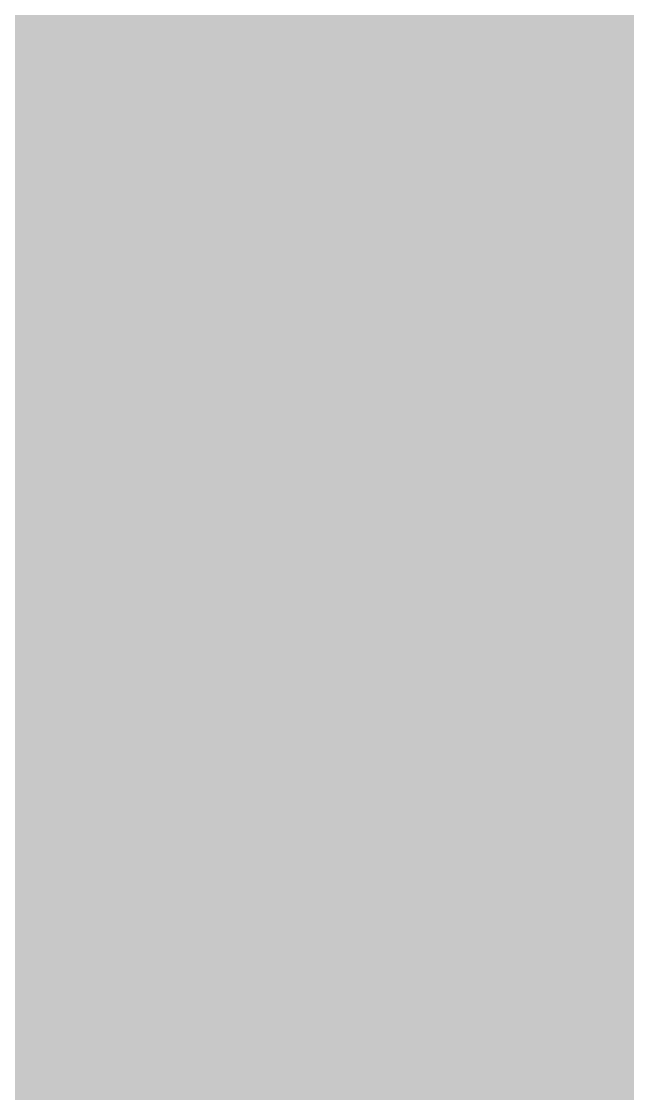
# Model space of a CAD drawing. Header units: inches. Extents: x 0 to 31.5, y 0 to 22.3.
# Drawn here: x 12.1953 to 12.21047, y 3.27928 to 3.30612 of the extents above; entities that cross this region are included whole.
import ezdxf

# ---------------------------------------------------------------- set-up
doc = ezdxf.new("R2010")
doc.units = ezdxf.units.IN
doc.header["$MEASUREMENT"] = 0
doc.layers.add('Sheet', color=255, linetype='Continuous')

msp = doc.modelspace()

# ---------------------------------------------------------------- linework, layer by layer
at = {"layer": 'Sheet'}
for points in [[(12.201772, 3.299748, 0.0118, 0.0118, 0), (12.201772, 3.39967, 0.0118, 0.0118, 0)], [(12.00082, 3.299748, 0.0118, 0.0118, 0), (12.201772, 3.299748, 0.0118, 0.0118, 0)], [(12.201772, 3.199825, 0.0118, 0.0118, 0), (12.201772, 3.299748, 0.0118, 0.0118, 0)], [(12.201772, 3.299748, 0.0118, 0.0118, 0), (13.000984, 3.299748, 0.0118, 0.0118, 0)], [(12.216699, 3.287114, 0.0118, 0.0118, 0), (12.215551, 3.285965, 0.0118, 0.0118, 0), (12.215551, 3.284817, 0.0118, 0.0118, 0), (12.214403, 3.284817, 0.0118, 0.0118, 0), (12.214403, 3.283668, 0.0118, 0.0118, 0), (12.213255, 3.283668, 0.0118, 0.0118, 0), (12.212106, 3.28252, 0.0118, 0.0118, 0), (12.212106, 3.28252, 0.0118, 0.0118, 0), (12.210958, 3.281371, 0.0118, 0.0118, 0), (12.20981, 3.281371, 0.0118, 0.0118, 0), (12.208661, 3.280222, 0.0118, 0.0118, 0), (12.208661, 3.280222, 0.0118, 0.0118, 0), (12.207513, 3.280222, 0.0118, 0.0118, 0), (12.206365, 3.280222, 0.0118, 0.0118, 0), (12.205217, 3.279074, 0.0118, 0.0118, 0), (12.204068, 3.279074, 0.0118, 0.0118, 0), (12.204068, 3.279074, 0.0118, 0.0118, 0), (12.20292, 3.279074, 0.0118, 0.0118, 0), (12.201772, 3.279074, 0.0118, 0.0118, 0)], [(12.216699, 3.287114, 0.0118, 0.0118, 0), (12.215551, 3.285965, 0.0118, 0.0118, 0), (12.215551, 3.284817, 0.0118, 0.0118, 0), (12.214403, 3.284817, 0.0118, 0.0118, 0), (12.214403, 3.283668, 0.0118, 0.0118, 0), (12.213255, 3.283668, 0.0118, 0.0118, 0), (12.212106, 3.28252, 0.0118, 0.0118, 0), (12.212106, 3.28252, 0.0118, 0.0118, 0), (12.210958, 3.281371, 0.0118, 0.0118, 0), (12.20981, 3.281371, 0.0118, 0.0118, 0), (12.208661, 3.280222, 0.0118, 0.0118, 0), (12.208661, 3.280222, 0.0118, 0.0118, 0), (12.207513, 3.280222, 0.0118, 0.0118, 0), (12.206365, 3.280222, 0.0118, 0.0118, 0), (12.205217, 3.279074, 0.0118, 0.0118, 0), (12.204068, 3.279074, 0.0118, 0.0118, 0), (12.204068, 3.279074, 0.0118, 0.0118, 0), (12.20292, 3.279074, 0.0118, 0.0118, 0), (12.201772, 3.279074, 0.0118, 0.0118, 0)], [(12.216699, 3.287114, 0.0118, 0.0118, 0), (12.215551, 3.285965, 0.0118, 0.0118, 0), (12.215551, 3.284817, 0.0118, 0.0118, 0), (12.214403, 3.284817, 0.0118, 0.0118, 0), (12.214403, 3.283668, 0.0118, 0.0118, 0), (12.213255, 3.283668, 0.0118, 0.0118, 0), (12.212106, 3.28252, 0.0118, 0.0118, 0), (12.212106, 3.28252, 0.0118, 0.0118, 0), (12.210958, 3.281371, 0.0118, 0.0118, 0), (12.20981, 3.281371, 0.0118, 0.0118, 0), (12.208661, 3.280222, 0.0118, 0.0118, 0), (12.208661, 3.280222, 0.0118, 0.0118, 0), (12.207513, 3.280222, 0.0118, 0.0118, 0), (12.206365, 3.280222, 0.0118, 0.0118, 0), (12.205217, 3.279074, 0.0118, 0.0118, 0), (12.204068, 3.279074, 0.0118, 0.0118, 0), (12.204068, 3.279074, 0.0118, 0.0118, 0), (12.20292, 3.279074, 0.0118, 0.0118, 0), (12.201772, 3.279074, 0.0118, 0.0118, 0)], [(12.216699, 3.287114, 0.0118, 0.0118, 0), (12.215551, 3.285965, 0.0118, 0.0118, 0), (12.215551, 3.284817, 0.0118, 0.0118, 0), (12.214403, 3.284817, 0.0118, 0.0118, 0), (12.214403, 3.283668, 0.0118, 0.0118, 0), (12.213255, 3.283668, 0.0118, 0.0118, 0), (12.212106, 3.28252, 0.0118, 0.0118, 0), (12.212106, 3.28252, 0.0118, 0.0118, 0), (12.210958, 3.281371, 0.0118, 0.0118, 0), (12.20981, 3.281371, 0.0118, 0.0118, 0), (12.208661, 3.280222, 0.0118, 0.0118, 0), (12.208661, 3.280222, 0.0118, 0.0118, 0), (12.207513, 3.280222, 0.0118, 0.0118, 0), (12.206365, 3.280222, 0.0118, 0.0118, 0), (12.205217, 3.279074, 0.0118, 0.0118, 0), (12.204068, 3.279074, 0.0118, 0.0118, 0), (12.204068, 3.279074, 0.0118, 0.0118, 0), (12.20292, 3.279074, 0.0118, 0.0118, 0), (12.201772, 3.279074, 0.0118, 0.0118, 0)], [(12.216699, 3.287114, 0.0118, 0.0118, 0), (12.215551, 3.285965, 0.0118, 0.0118, 0), (12.215551, 3.284817, 0.0118, 0.0118, 0), (12.214403, 3.284817, 0.0118, 0.0118, 0), (12.214403, 3.283668, 0.0118, 0.0118, 0), (12.213255, 3.283668, 0.0118, 0.0118, 0), (12.212106, 3.28252, 0.0118, 0.0118, 0), (12.212106, 3.28252, 0.0118, 0.0118, 0), (12.210958, 3.281371, 0.0118, 0.0118, 0), (12.20981, 3.281371, 0.0118, 0.0118, 0), (12.208661, 3.280222, 0.0118, 0.0118, 0), (12.208661, 3.280222, 0.0118, 0.0118, 0), (12.207513, 3.280222, 0.0118, 0.0118, 0), (12.206365, 3.280222, 0.0118, 0.0118, 0), (12.205217, 3.279074, 0.0118, 0.0118, 0), (12.204068, 3.279074, 0.0118, 0.0118, 0), (12.204068, 3.279074, 0.0118, 0.0118, 0), (12.20292, 3.279074, 0.0118, 0.0118, 0), (12.201772, 3.279074, 0.0118, 0.0118, 0)], [(12.216699, 3.287114, 0.0118, 0.0118, 0), (12.215551, 3.285965, 0.0118, 0.0118, 0), (12.215551, 3.284817, 0.0118, 0.0118, 0), (12.214403, 3.284817, 0.0118, 0.0118, 0), (12.214403, 3.283668, 0.0118, 0.0118, 0), (12.213255, 3.283668, 0.0118, 0.0118, 0), (12.212106, 3.28252, 0.0118, 0.0118, 0), (12.212106, 3.28252, 0.0118, 0.0118, 0), (12.210958, 3.281371, 0.0118, 0.0118, 0), (12.20981, 3.281371, 0.0118, 0.0118, 0), (12.208661, 3.280222, 0.0118, 0.0118, 0), (12.208661, 3.280222, 0.0118, 0.0118, 0), (12.207513, 3.280222, 0.0118, 0.0118, 0), (12.206365, 3.280222, 0.0118, 0.0118, 0), (12.205217, 3.279074, 0.0118, 0.0118, 0), (12.204068, 3.279074, 0.0118, 0.0118, 0), (12.204068, 3.279074, 0.0118, 0.0118, 0), (12.20292, 3.279074, 0.0118, 0.0118, 0), (12.201772, 3.279074, 0.0118, 0.0118, 0)], [(12.216699, 3.287114, 0.0118, 0.0118, 0), (12.215551, 3.285965, 0.0118, 0.0118, 0), (12.215551, 3.284817, 0.0118, 0.0118, 0), (12.214403, 3.284817, 0.0118, 0.0118, 0), (12.214403, 3.283668, 0.0118, 0.0118, 0), (12.213255, 3.283668, 0.0118, 0.0118, 0), (12.212106, 3.28252, 0.0118, 0.0118, 0), (12.212106, 3.28252, 0.0118, 0.0118, 0), (12.210958, 3.281371, 0.0118, 0.0118, 0), (12.20981, 3.281371, 0.0118, 0.0118, 0), (12.208661, 3.280222, 0.0118, 0.0118, 0), (12.208661, 3.280222, 0.0118, 0.0118, 0), (12.207513, 3.280222, 0.0118, 0.0118, 0), (12.206365, 3.280222, 0.0118, 0.0118, 0), (12.205217, 3.279074, 0.0118, 0.0118, 0), (12.204068, 3.279074, 0.0118, 0.0118, 0), (12.204068, 3.279074, 0.0118, 0.0118, 0), (12.20292, 3.279074, 0.0118, 0.0118, 0), (12.201772, 3.279074, 0.0118, 0.0118, 0)], [(12.216699, 3.287114, 0.0118, 0.0118, 0), (12.215551, 3.285965, 0.0118, 0.0118, 0), (12.215551, 3.284817, 0.0118, 0.0118, 0), (12.214403, 3.284817, 0.0118, 0.0118, 0), (12.214403, 3.283668, 0.0118, 0.0118, 0), (12.213255, 3.283668, 0.0118, 0.0118, 0), (12.212106, 3.28252, 0.0118, 0.0118, 0), (12.212106, 3.28252, 0.0118, 0.0118, 0), (12.210958, 3.281371, 0.0118, 0.0118, 0), (12.20981, 3.281371, 0.0118, 0.0118, 0), (12.208661, 3.280222, 0.0118, 0.0118, 0), (12.208661, 3.280222, 0.0118, 0.0118, 0), (12.207513, 3.280222, 0.0118, 0.0118, 0), (12.206365, 3.280222, 0.0118, 0.0118, 0), (12.205217, 3.279074, 0.0118, 0.0118, 0), (12.204068, 3.279074, 0.0118, 0.0118, 0), (12.204068, 3.279074, 0.0118, 0.0118, 0), (12.20292, 3.279074, 0.0118, 0.0118, 0), (12.201772, 3.279074, 0.0118, 0.0118, 0)], [(12.201772, 3.279074, 0.0118, 0.0118, 0), (12.200623, 3.279074, 0.0118, 0.0118, 0), (12.199475, 3.279074, 0.0118, 0.0118, 0), (12.198327, 3.279074, 0.0118, 0.0118, 0), (12.197178, 3.279074, 0.0118, 0.0118, 0), (12.19603, 3.280222, 0.0118, 0.0118, 0), (12.19603, 3.280222, 0.0118, 0.0118, 0), (12.194882, 3.280222, 0.0118, 0.0118, 0), (12.193734, 3.280222, 0.0118, 0.0118, 0), (12.192585, 3.281371, 0.0118, 0.0118, 0), (12.191437, 3.281371, 0.0118, 0.0118, 0), (12.191437, 3.28252, 0.0118, 0.0118, 0), (12.190289, 3.28252, 0.0118, 0.0118, 0), (12.18914, 3.283668, 0.0118, 0.0118, 0)], [(12.201772, 3.279074, 0.0118, 0.0118, 0), (12.200623, 3.279074, 0.0118, 0.0118, 0), (12.199475, 3.279074, 0.0118, 0.0118, 0), (12.198327, 3.279074, 0.0118, 0.0118, 0), (12.197178, 3.279074, 0.0118, 0.0118, 0), (12.19603, 3.280222, 0.0118, 0.0118, 0), (12.19603, 3.280222, 0.0118, 0.0118, 0), (12.194882, 3.280222, 0.0118, 0.0118, 0), (12.193734, 3.280222, 0.0118, 0.0118, 0), (12.192585, 3.281371, 0.0118, 0.0118, 0), (12.191437, 3.281371, 0.0118, 0.0118, 0), (12.191437, 3.28252, 0.0118, 0.0118, 0), (12.190289, 3.28252, 0.0118, 0.0118, 0), (12.18914, 3.283668, 0.0118, 0.0118, 0)], [(12.201772, 3.279074, 0.0118, 0.0118, 0), (12.200623, 3.279074, 0.0118, 0.0118, 0), (12.199475, 3.279074, 0.0118, 0.0118, 0), (12.198327, 3.279074, 0.0118, 0.0118, 0), (12.197178, 3.279074, 0.0118, 0.0118, 0), (12.19603, 3.280222, 0.0118, 0.0118, 0), (12.19603, 3.280222, 0.0118, 0.0118, 0), (12.194882, 3.280222, 0.0118, 0.0118, 0), (12.193734, 3.280222, 0.0118, 0.0118, 0), (12.192585, 3.281371, 0.0118, 0.0118, 0), (12.191437, 3.281371, 0.0118, 0.0118, 0), (12.191437, 3.28252, 0.0118, 0.0118, 0), (12.190289, 3.28252, 0.0118, 0.0118, 0), (12.18914, 3.283668, 0.0118, 0.0118, 0)], [(12.201772, 3.279074, 0.0118, 0.0118, 0), (12.200623, 3.279074, 0.0118, 0.0118, 0), (12.199475, 3.279074, 0.0118, 0.0118, 0), (12.198327, 3.279074, 0.0118, 0.0118, 0), (12.197178, 3.279074, 0.0118, 0.0118, 0), (12.19603, 3.280222, 0.0118, 0.0118, 0), (12.19603, 3.280222, 0.0118, 0.0118, 0), (12.194882, 3.280222, 0.0118, 0.0118, 0), (12.193734, 3.280222, 0.0118, 0.0118, 0), (12.192585, 3.281371, 0.0118, 0.0118, 0), (12.191437, 3.281371, 0.0118, 0.0118, 0), (12.191437, 3.28252, 0.0118, 0.0118, 0), (12.190289, 3.28252, 0.0118, 0.0118, 0), (12.18914, 3.283668, 0.0118, 0.0118, 0)], [(12.201772, 3.279074, 0.0118, 0.0118, 0), (12.200623, 3.279074, 0.0118, 0.0118, 0), (12.199475, 3.279074, 0.0118, 0.0118, 0), (12.198327, 3.279074, 0.0118, 0.0118, 0), (12.197178, 3.279074, 0.0118, 0.0118, 0), (12.19603, 3.280222, 0.0118, 0.0118, 0), (12.19603, 3.280222, 0.0118, 0.0118, 0), (12.194882, 3.280222, 0.0118, 0.0118, 0), (12.193734, 3.280222, 0.0118, 0.0118, 0), (12.192585, 3.281371, 0.0118, 0.0118, 0), (12.191437, 3.281371, 0.0118, 0.0118, 0), (12.191437, 3.28252, 0.0118, 0.0118, 0), (12.190289, 3.28252, 0.0118, 0.0118, 0), (12.18914, 3.283668, 0.0118, 0.0118, 0)], [(12.201772, 3.279074, 0.0118, 0.0118, 0), (12.200623, 3.279074, 0.0118, 0.0118, 0), (12.199475, 3.279074, 0.0118, 0.0118, 0), (12.198327, 3.279074, 0.0118, 0.0118, 0), (12.197178, 3.279074, 0.0118, 0.0118, 0), (12.19603, 3.280222, 0.0118, 0.0118, 0), (12.19603, 3.280222, 0.0118, 0.0118, 0), (12.194882, 3.280222, 0.0118, 0.0118, 0), (12.193734, 3.280222, 0.0118, 0.0118, 0), (12.192585, 3.281371, 0.0118, 0.0118, 0), (12.191437, 3.281371, 0.0118, 0.0118, 0), (12.191437, 3.28252, 0.0118, 0.0118, 0), (12.190289, 3.28252, 0.0118, 0.0118, 0), (12.18914, 3.283668, 0.0118, 0.0118, 0)], [(12.201772, 3.279074, 0.0118, 0.0118, 0), (12.200623, 3.279074, 0.0118, 0.0118, 0), (12.199475, 3.279074, 0.0118, 0.0118, 0), (12.198327, 3.279074, 0.0118, 0.0118, 0), (12.197178, 3.279074, 0.0118, 0.0118, 0), (12.19603, 3.280222, 0.0118, 0.0118, 0), (12.19603, 3.280222, 0.0118, 0.0118, 0), (12.194882, 3.280222, 0.0118, 0.0118, 0), (12.193734, 3.280222, 0.0118, 0.0118, 0), (12.192585, 3.281371, 0.0118, 0.0118, 0), (12.191437, 3.281371, 0.0118, 0.0118, 0), (12.191437, 3.28252, 0.0118, 0.0118, 0), (12.190289, 3.28252, 0.0118, 0.0118, 0), (12.18914, 3.283668, 0.0118, 0.0118, 0)], [(12.201772, 3.279074, 0.0118, 0.0118, 0), (12.200623, 3.279074, 0.0118, 0.0118, 0), (12.199475, 3.279074, 0.0118, 0.0118, 0), (12.198327, 3.279074, 0.0118, 0.0118, 0), (12.197178, 3.279074, 0.0118, 0.0118, 0), (12.19603, 3.280222, 0.0118, 0.0118, 0), (12.19603, 3.280222, 0.0118, 0.0118, 0), (12.194882, 3.280222, 0.0118, 0.0118, 0), (12.193734, 3.280222, 0.0118, 0.0118, 0), (12.192585, 3.281371, 0.0118, 0.0118, 0), (12.191437, 3.281371, 0.0118, 0.0118, 0), (12.191437, 3.28252, 0.0118, 0.0118, 0), (12.190289, 3.28252, 0.0118, 0.0118, 0), (12.18914, 3.283668, 0.0118, 0.0118, 0)], [(12.213255, 3.283668, 0.0039, 0.0039, 0), (12.212106, 3.28252, 0.0039, 0.0039, 0), (12.212106, 3.28252, 0.0039, 0.0039, 0), (12.210958, 3.281371, 0.0039, 0.0039, 0), (12.20981, 3.281371, 0.0039, 0.0039, 0), (12.208661, 3.280222, 0.0039, 0.0039, 0), (12.208661, 3.280222, 0.0039, 0.0039, 0), (12.207513, 3.280222, 0.0039, 0.0039, 0), (12.206365, 3.280222, 0.0039, 0.0039, 0), (12.205217, 3.279074, 0.0039, 0.0039, 0), (12.204068, 3.279074, 0.0039, 0.0039, 0), (12.204068, 3.279074, 0.0039, 0.0039, 0), (12.20292, 3.279074, 0.0039, 0.0039, 0), (12.201772, 3.279074, 0.0039, 0.0039, 0)], [(12.213255, 3.283668, 0.0039, 0.0039, 0), (12.212106, 3.28252, 0.0039, 0.0039, 0), (12.212106, 3.28252, 0.0039, 0.0039, 0), (12.210958, 3.281371, 0.0039, 0.0039, 0), (12.20981, 3.281371, 0.0039, 0.0039, 0), (12.208661, 3.280222, 0.0039, 0.0039, 0), (12.208661, 3.280222, 0.0039, 0.0039, 0), (12.207513, 3.280222, 0.0039, 0.0039, 0), (12.206365, 3.280222, 0.0039, 0.0039, 0), (12.205217, 3.279074, 0.0039, 0.0039, 0), (12.204068, 3.279074, 0.0039, 0.0039, 0), (12.204068, 3.279074, 0.0039, 0.0039, 0), (12.20292, 3.279074, 0.0039, 0.0039, 0), (12.201772, 3.279074, 0.0039, 0.0039, 0)], [(12.213255, 3.283668, 0.0039, 0.0039, 0), (12.212106, 3.28252, 0.0039, 0.0039, 0), (12.212106, 3.28252, 0.0039, 0.0039, 0), (12.210958, 3.281371, 0.0039, 0.0039, 0), (12.20981, 3.281371, 0.0039, 0.0039, 0), (12.208661, 3.280222, 0.0039, 0.0039, 0), (12.208661, 3.280222, 0.0039, 0.0039, 0), (12.207513, 3.280222, 0.0039, 0.0039, 0), (12.206365, 3.280222, 0.0039, 0.0039, 0), (12.205217, 3.279074, 0.0039, 0.0039, 0), (12.204068, 3.279074, 0.0039, 0.0039, 0), (12.204068, 3.279074, 0.0039, 0.0039, 0), (12.20292, 3.279074, 0.0039, 0.0039, 0), (12.201772, 3.279074, 0.0039, 0.0039, 0)], [(12.213255, 3.283668, 0.0039, 0.0039, 0), (12.212106, 3.28252, 0.0039, 0.0039, 0), (12.212106, 3.28252, 0.0039, 0.0039, 0), (12.210958, 3.281371, 0.0039, 0.0039, 0), (12.20981, 3.281371, 0.0039, 0.0039, 0), (12.208661, 3.280222, 0.0039, 0.0039, 0), (12.208661, 3.280222, 0.0039, 0.0039, 0), (12.207513, 3.280222, 0.0039, 0.0039, 0), (12.206365, 3.280222, 0.0039, 0.0039, 0), (12.205217, 3.279074, 0.0039, 0.0039, 0), (12.204068, 3.279074, 0.0039, 0.0039, 0), (12.204068, 3.279074, 0.0039, 0.0039, 0), (12.20292, 3.279074, 0.0039, 0.0039, 0), (12.201772, 3.279074, 0.0039, 0.0039, 0)], [(12.213255, 3.283668, 0.0039, 0.0039, 0), (12.212106, 3.28252, 0.0039, 0.0039, 0), (12.212106, 3.28252, 0.0039, 0.0039, 0), (12.210958, 3.281371, 0.0039, 0.0039, 0), (12.20981, 3.281371, 0.0039, 0.0039, 0), (12.208661, 3.280222, 0.0039, 0.0039, 0), (12.208661, 3.280222, 0.0039, 0.0039, 0), (12.207513, 3.280222, 0.0039, 0.0039, 0), (12.206365, 3.280222, 0.0039, 0.0039, 0), (12.205217, 3.279074, 0.0039, 0.0039, 0), (12.204068, 3.279074, 0.0039, 0.0039, 0), (12.204068, 3.279074, 0.0039, 0.0039, 0), (12.20292, 3.279074, 0.0039, 0.0039, 0), (12.201772, 3.279074, 0.0039, 0.0039, 0)], [(12.213255, 3.283668, 0.0039, 0.0039, 0), (12.212106, 3.28252, 0.0039, 0.0039, 0), (12.212106, 3.28252, 0.0039, 0.0039, 0), (12.210958, 3.281371, 0.0039, 0.0039, 0), (12.20981, 3.281371, 0.0039, 0.0039, 0), (12.208661, 3.280222, 0.0039, 0.0039, 0), (12.208661, 3.280222, 0.0039, 0.0039, 0), (12.207513, 3.280222, 0.0039, 0.0039, 0), (12.206365, 3.280222, 0.0039, 0.0039, 0), (12.205217, 3.279074, 0.0039, 0.0039, 0), (12.204068, 3.279074, 0.0039, 0.0039, 0), (12.204068, 3.279074, 0.0039, 0.0039, 0), (12.20292, 3.279074, 0.0039, 0.0039, 0), (12.201772, 3.279074, 0.0039, 0.0039, 0)], [(12.213255, 3.283668, 0.0039, 0.0039, 0), (12.212106, 3.28252, 0.0039, 0.0039, 0), (12.212106, 3.28252, 0.0039, 0.0039, 0), (12.210958, 3.281371, 0.0039, 0.0039, 0), (12.20981, 3.281371, 0.0039, 0.0039, 0), (12.208661, 3.280222, 0.0039, 0.0039, 0), (12.208661, 3.280222, 0.0039, 0.0039, 0), (12.207513, 3.280222, 0.0039, 0.0039, 0), (12.206365, 3.280222, 0.0039, 0.0039, 0), (12.205217, 3.279074, 0.0039, 0.0039, 0), (12.204068, 3.279074, 0.0039, 0.0039, 0), (12.204068, 3.279074, 0.0039, 0.0039, 0), (12.20292, 3.279074, 0.0039, 0.0039, 0), (12.201772, 3.279074, 0.0039, 0.0039, 0)], [(12.213255, 3.283668, 0.0039, 0.0039, 0), (12.212106, 3.28252, 0.0039, 0.0039, 0), (12.212106, 3.28252, 0.0039, 0.0039, 0), (12.210958, 3.281371, 0.0039, 0.0039, 0), (12.20981, 3.281371, 0.0039, 0.0039, 0), (12.208661, 3.280222, 0.0039, 0.0039, 0), (12.208661, 3.280222, 0.0039, 0.0039, 0), (12.207513, 3.280222, 0.0039, 0.0039, 0), (12.206365, 3.280222, 0.0039, 0.0039, 0), (12.205217, 3.279074, 0.0039, 0.0039, 0), (12.204068, 3.279074, 0.0039, 0.0039, 0), (12.204068, 3.279074, 0.0039, 0.0039, 0), (12.20292, 3.279074, 0.0039, 0.0039, 0), (12.201772, 3.279074, 0.0039, 0.0039, 0)], [(12.201772, 3.279074, 0.0039, 0.0039, 0), (12.200623, 3.279074, 0.0039, 0.0039, 0), (12.199475, 3.279074, 0.0039, 0.0039, 0), (12.198327, 3.279074, 0.0039, 0.0039, 0), (12.197178, 3.279074, 0.0039, 0.0039, 0), (12.19603, 3.280222, 0.0039, 0.0039, 0), (12.19603, 3.280222, 0.0039, 0.0039, 0), (12.194882, 3.280222, 0.0039, 0.0039, 0), (12.193734, 3.280222, 0.0039, 0.0039, 0), (12.192585, 3.281371, 0.0039, 0.0039, 0)], [(12.201772, 3.279074, 0.0039, 0.0039, 0), (12.200623, 3.279074, 0.0039, 0.0039, 0), (12.199475, 3.279074, 0.0039, 0.0039, 0), (12.198327, 3.279074, 0.0039, 0.0039, 0), (12.197178, 3.279074, 0.0039, 0.0039, 0), (12.19603, 3.280222, 0.0039, 0.0039, 0), (12.19603, 3.280222, 0.0039, 0.0039, 0), (12.194882, 3.280222, 0.0039, 0.0039, 0), (12.193734, 3.280222, 0.0039, 0.0039, 0), (12.192585, 3.281371, 0.0039, 0.0039, 0)], [(12.201772, 3.279074, 0.0039, 0.0039, 0), (12.200623, 3.279074, 0.0039, 0.0039, 0), (12.199475, 3.279074, 0.0039, 0.0039, 0), (12.198327, 3.279074, 0.0039, 0.0039, 0), (12.197178, 3.279074, 0.0039, 0.0039, 0), (12.19603, 3.280222, 0.0039, 0.0039, 0), (12.19603, 3.280222, 0.0039, 0.0039, 0), (12.194882, 3.280222, 0.0039, 0.0039, 0), (12.193734, 3.280222, 0.0039, 0.0039, 0), (12.192585, 3.281371, 0.0039, 0.0039, 0)], [(12.201772, 3.279074, 0.0039, 0.0039, 0), (12.200623, 3.279074, 0.0039, 0.0039, 0), (12.199475, 3.279074, 0.0039, 0.0039, 0), (12.198327, 3.279074, 0.0039, 0.0039, 0), (12.197178, 3.279074, 0.0039, 0.0039, 0), (12.19603, 3.280222, 0.0039, 0.0039, 0), (12.19603, 3.280222, 0.0039, 0.0039, 0), (12.194882, 3.280222, 0.0039, 0.0039, 0), (12.193734, 3.280222, 0.0039, 0.0039, 0), (12.192585, 3.281371, 0.0039, 0.0039, 0)], [(12.201772, 3.279074, 0.0039, 0.0039, 0), (12.200623, 3.279074, 0.0039, 0.0039, 0), (12.199475, 3.279074, 0.0039, 0.0039, 0), (12.198327, 3.279074, 0.0039, 0.0039, 0), (12.197178, 3.279074, 0.0039, 0.0039, 0), (12.19603, 3.280222, 0.0039, 0.0039, 0), (12.19603, 3.280222, 0.0039, 0.0039, 0), (12.194882, 3.280222, 0.0039, 0.0039, 0), (12.193734, 3.280222, 0.0039, 0.0039, 0), (12.192585, 3.281371, 0.0039, 0.0039, 0)], [(12.201772, 3.279074, 0.0039, 0.0039, 0), (12.200623, 3.279074, 0.0039, 0.0039, 0), (12.199475, 3.279074, 0.0039, 0.0039, 0), (12.198327, 3.279074, 0.0039, 0.0039, 0), (12.197178, 3.279074, 0.0039, 0.0039, 0), (12.19603, 3.280222, 0.0039, 0.0039, 0), (12.19603, 3.280222, 0.0039, 0.0039, 0), (12.194882, 3.280222, 0.0039, 0.0039, 0), (12.193734, 3.280222, 0.0039, 0.0039, 0), (12.192585, 3.281371, 0.0039, 0.0039, 0)], [(12.201772, 3.279074, 0.0039, 0.0039, 0), (12.200623, 3.279074, 0.0039, 0.0039, 0), (12.199475, 3.279074, 0.0039, 0.0039, 0), (12.198327, 3.279074, 0.0039, 0.0039, 0), (12.197178, 3.279074, 0.0039, 0.0039, 0), (12.19603, 3.280222, 0.0039, 0.0039, 0), (12.19603, 3.280222, 0.0039, 0.0039, 0), (12.194882, 3.280222, 0.0039, 0.0039, 0), (12.193734, 3.280222, 0.0039, 0.0039, 0), (12.192585, 3.281371, 0.0039, 0.0039, 0)], [(12.201772, 3.279074, 0.0039, 0.0039, 0), (12.200623, 3.279074, 0.0039, 0.0039, 0), (12.199475, 3.279074, 0.0039, 0.0039, 0), (12.198327, 3.279074, 0.0039, 0.0039, 0), (12.197178, 3.279074, 0.0039, 0.0039, 0), (12.19603, 3.280222, 0.0039, 0.0039, 0), (12.19603, 3.280222, 0.0039, 0.0039, 0), (12.194882, 3.280222, 0.0039, 0.0039, 0), (12.193734, 3.280222, 0.0039, 0.0039, 0), (12.192585, 3.281371, 0.0039, 0.0039, 0)]]:
    msp.add_lwpolyline(points, format="xyseb", dxfattribs=at)
msp.add_lwpolyline([(12.19, 3.3, 0.02, 0.02, 1), (12.21, 3.3, 0.02, 0.02, 1)], format="xyseb", close=True, dxfattribs=at)

doc.saveas('drawing.dxf')
